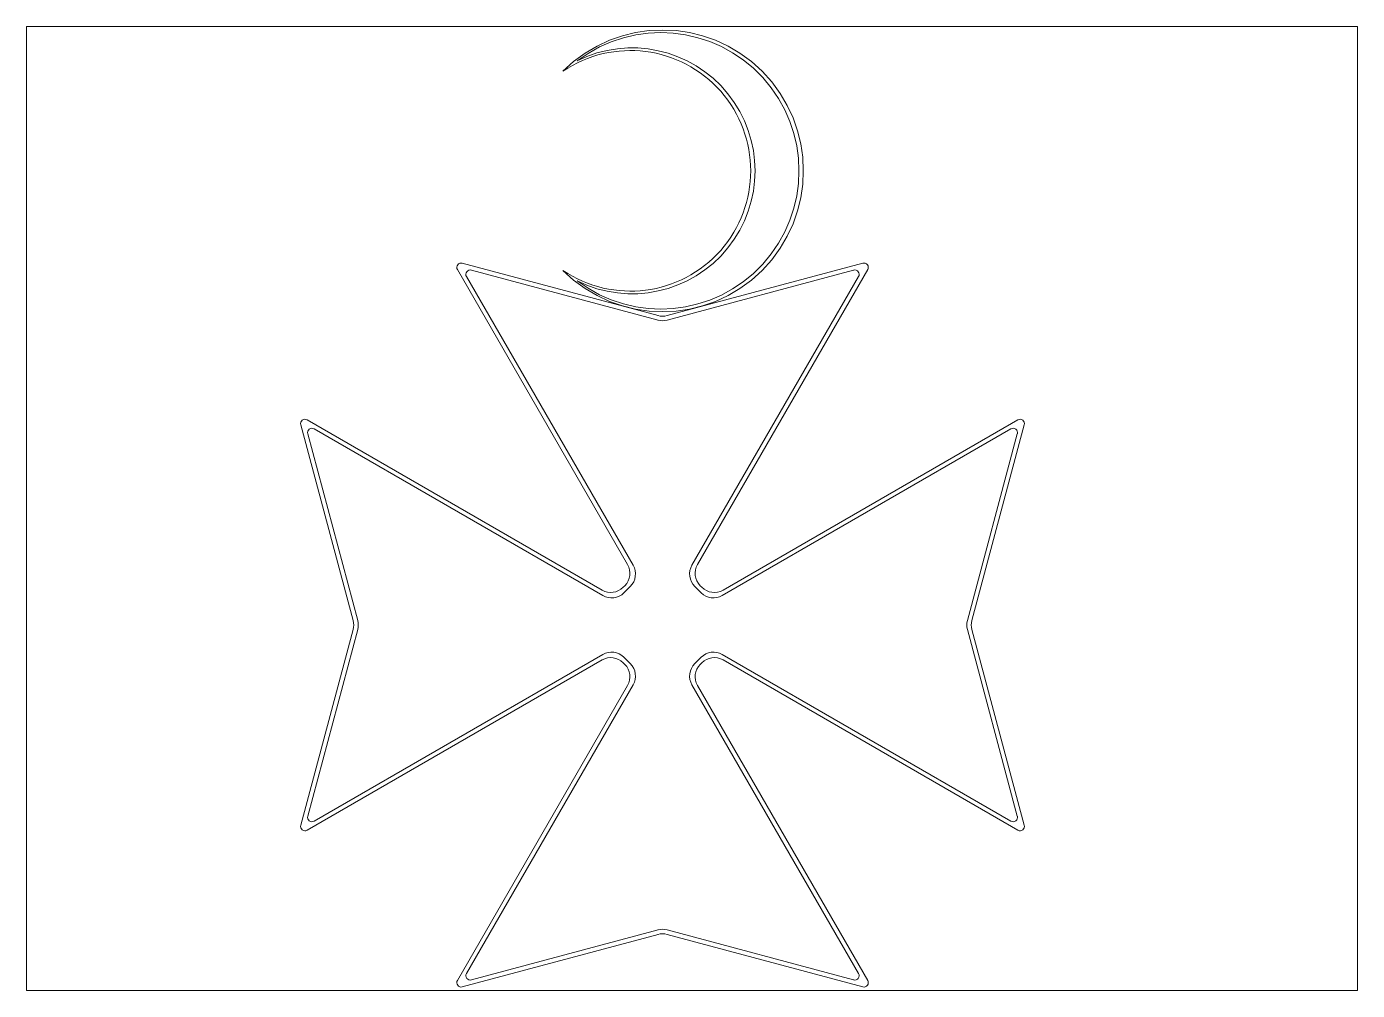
# Paper-space layout 'Layout1' of a CAD drawing. Header units: inches. Extents: x -0.1 to 47.4, y 0 to 34.4.
# The model-space entities are those that its viewports show. They can reach past a viewport. Long polylines and large blocks are cut down to what shows.
import ezdxf

# ---------------------------------------------------------------- set-up
doc = ezdxf.new("R2010")
doc.units = ezdxf.units.IN
doc.header["$MEASUREMENT"] = 0
doc.layers.get('0').update_dxf_attribs({"lineweight": 0})

msp = doc.modelspace()

# ---------------------------------------------------------------- linework, layer by layer
for p, q in [((-5.709, 10.314), (-0.129, 8.819)), ((0.129, 8.819), (5.709, 10.314)), ((-0.996, 1.725), (-5.849, 10.131)), ((-0.839, 1.704), (-5.59, 9.932)), ((-5.449, 10.115), (-0.129, 8.69)), ((5.449, 10.115), (0.129, 8.69)), ((0.839, 1.704), (5.59, 9.932)), ((0.996, 1.725), (5.849, 10.131)), ((-8.819, 0.129), (-10.314, 5.709)), ((-1.725, 0.996), (-10.131, 5.849)), ((1.725, 0.996), (10.131, 5.849)), ((10.314, 5.709), (8.819, 0.129)), ((-10.115, 5.449), (-8.69, 0.129)), ((-1.704, 0.839), (-9.932, 5.59)), ((1.704, 0.839), (9.932, 5.59)), ((10.115, 5.449), (8.69, 0.129)), ((-1.121, 1.075), (-1.075, 1.121)), ((-0.919, 1.1), (-1.1, 0.919)), ((1.1, 0.919), (0.919, 1.1)), ((1.075, 1.121), (1.121, 1.075)), ((-10.314, -5.709), (-8.819, -0.129)), ((-10.115, -5.449), (-8.69, -0.129)), ((10.115, -5.449), (8.69, -0.129)), ((8.819, -0.129), (10.314, -5.709)), ((-1.725, -0.996), (-10.131, -5.849)), ((-1.704, -0.839), (-9.932, -5.59)), ((-1.075, -1.121), (-1.121, -1.075)), ((-1.1, -0.919), (-0.919, -1.1)), ((0.919, -1.1), (1.1, -0.919)), ((1.121, -1.075), (1.075, -1.121)), ((1.704, -0.839), (9.932, -5.59)), ((1.725, -0.996), (10.131, -5.849)), ((-0.996, -1.725), (-5.849, -10.131)), ((-0.839, -1.704), (-5.59, -9.932)), ((0.839, -1.704), (5.59, -9.932)), ((0.996, -1.725), (5.849, -10.131)), ((-5.449, -10.115), (-0.129, -8.69)), ((5.449, -10.115), (0.129, -8.69)), ((-0.129, -8.819), (-5.709, -10.314)), ((5.709, -10.314), (0.129, -8.819))]:
    msp.add_line(p, q)
for centre, radius, start, end in [((0, 12.946), 4.014, 225, 135), ((-0.049, 12.946), 3.939, 232.7193, 127.2807), ((-0.915, 12.946), 3.429, 235.8726, 124.1274), ((-0.867, 12.946), 3.505, 243.4171, 116.5829), ((-5.741, 10.193), 0.125, 75, 210), ((5.741, 10.193), 0.125, 330, 105), ((-5.482, 9.995), 0.125, 75, 210), ((5.482, 9.995), 0.125, 330, 105), ((0, 9.302), 0.5, 255, 285), ((0, 9.173), 0.5, 255, 285), ((-10.193, 5.741), 0.125, 60, 195), ((10.193, 5.741), 0.125, 345, 120), ((-9.995, 5.482), 0.125, 60, 195), ((9.995, 5.482), 0.125, 345, 120), ((-1.429, 1.475), 0.5, 315, 30), ((-1.272, 1.454), 0.5, 315, 30), ((1.272, 1.454), 0.5, 150, 225), ((1.429, 1.475), 0.5, 150, 225), ((-1.475, 1.429), 0.5, 240, 315), ((-1.454, 1.272), 0.5, 240, 315), ((1.454, 1.272), 0.5, 225, 300), ((1.475, 1.429), 0.5, 225, 300), ((-9.302, 0), 0.5, 345, 15), ((-9.173, 0), 0.5, 345, 15), ((9.173, 0), 0.5, 165, 195), ((9.302, 0), 0.5, 165, 195), ((-1.475, -1.429), 0.5, 45, 120), ((-1.454, -1.272), 0.5, 45, 120), ((-1.429, -1.475), 0.5, 330, 45), ((-1.272, -1.454), 0.5, 330, 45), ((1.272, -1.454), 0.5, 135, 210), ((1.429, -1.475), 0.5, 135, 210), ((1.454, -1.272), 0.5, 60, 135), ((1.475, -1.429), 0.5, 60, 135), ((-9.995, -5.482), 0.125, 165, 300), ((9.995, -5.482), 0.125, 240, 15), ((-10.193, -5.741), 0.125, 165, 300), ((10.193, -5.741), 0.125, 240, 15), ((0, -9.173), 0.5, 75, 105), ((0, -9.302), 0.5, 75, 105), ((-5.741, -10.193), 0.125, 150, 285), ((-5.482, -9.995), 0.125, 150, 285), ((5.482, -9.995), 0.125, 255, 30), ((5.741, -10.193), 0.125, 255, 30)]:
    msp.add_arc(centre, radius, start, end)

psp = doc.layouts.get("Layout1")

# ---------------------------------------------------------------- viewports
at = {"layer": '0'}
psp.add_viewport(center=(23.69, 17.17), size=(47.496, 34.39052), view_center_point=(0.84, 3.321), view_height=27.47017, dxfattribs=at)

doc.saveas('drawing.dxf')
